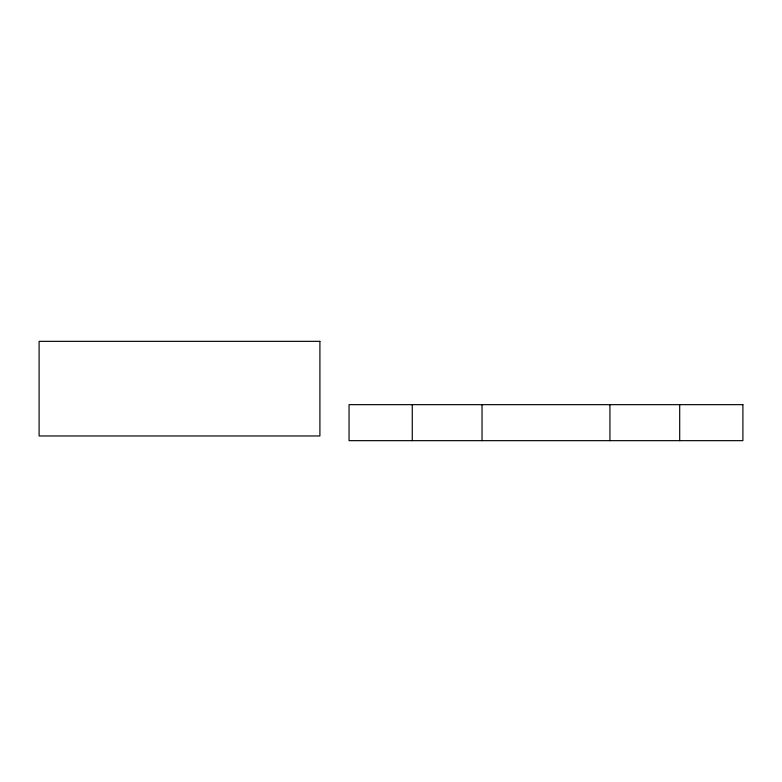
<?xml version="1.0" encoding="UTF-8"?>
<svg xmlns="http://www.w3.org/2000/svg" width="782" height="782" viewBox="0 0 782 782"><rect width="100%" height="100%" fill="white"/><g stroke="black" fill="none" stroke-linecap="round" stroke-linejoin="round"><path stroke-width="1.17" d="M679.695 404.656L679.695 440.657M609.931 404.656L609.931 440.657M482.035 404.656L482.035 440.657M412.261 404.656L412.261 440.657M319.906 341.343L39.1 341.343L39.1 435.965L319.906 435.965L319.906 341.343M742.9 404.656L349.065 404.656L349.065 440.657L742.9 440.657L742.9 404.656"/></g></svg>
